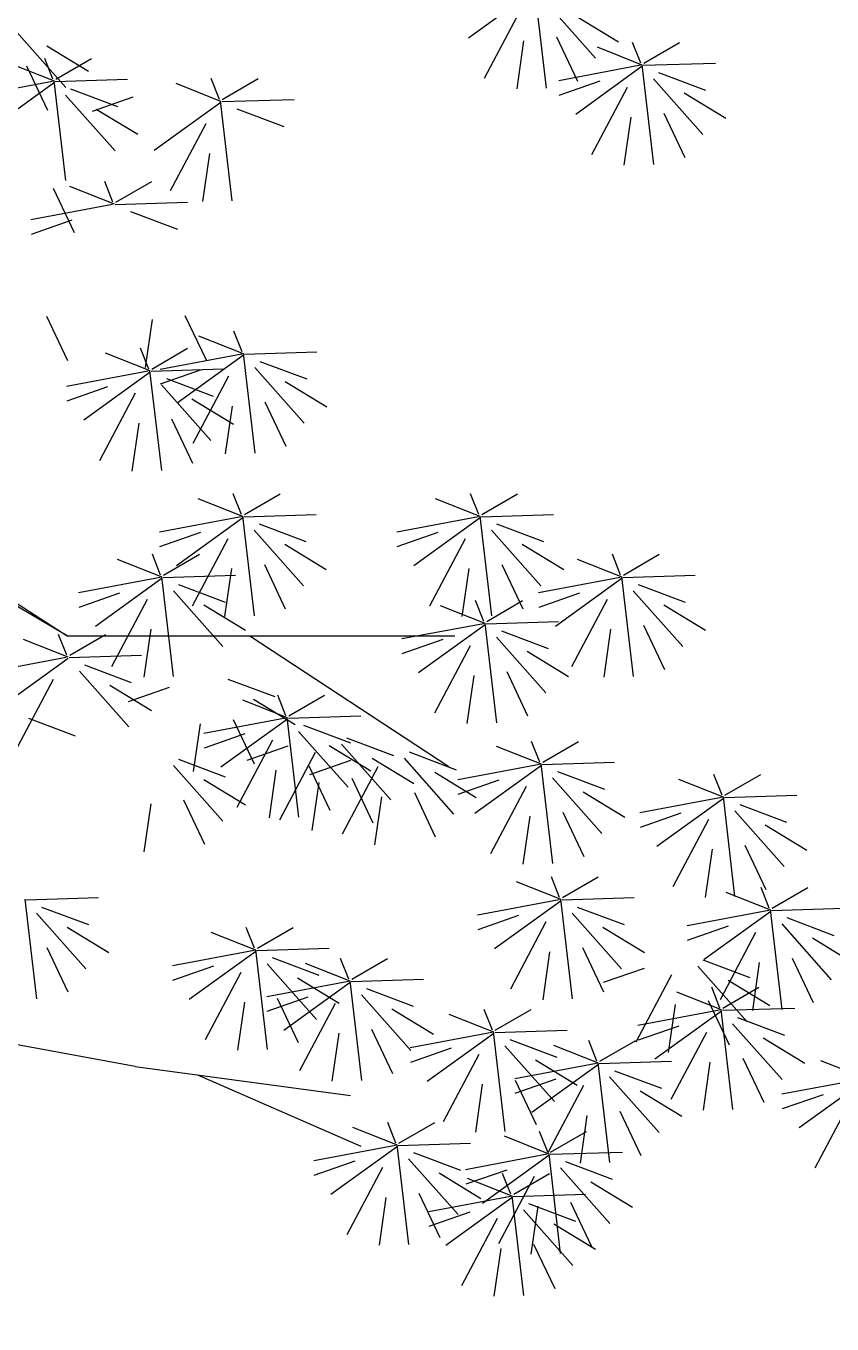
# Model space of a CAD drawing. Header units: metres. Extents: x 563124 to 573994, y 2062953 to 2068466.
# Drawn here: x 569007.215 to 569009.479, y 2065870.835 to 2065874.485 of the extents above; entities that cross this region are included whole.
import ezdxf

# ---------------------------------------------------------------- set-up
doc = ezdxf.new("R2010")
doc.units = ezdxf.units.M
for name, color, linetype in [('1-CAY XANH', 7, 'CONTINUOUS'), ('ghichieudai', 7, 'CONTINUOUS'), ('MATCATDUONG', 8, 'CONTINUOUS')]:
    doc.layers.add(name, color=color, linetype=linetype)

# ---------------------------------------------------------------- blocks, each defined once
blk = doc.blocks.new('ca')
at = {"layer": '1-CAY XANH', "color": 3}
for p, q in [((-14.229, 35.202), (-14.083, 36.449)), ((-14.086, 36.429), (-13.255, 35.829)), ((-14.225, 36.273), (-14.842, 35.577)), ((-14.607, 36.098), (-15.127, 35.781)), ((-13.898, 36.165), (-13.453, 35.324)), ((-7.609, 35.908), (-8.226, 35.213)), ((-15.444, 35.515), (-15.891, 35.775)), ((-15.426, 35.491), (-14.868, 35.713)), ((-15.407, 35.515), (-15.305, 35.775)), ((-14.353, 35.844), (-14.615, 35.291)), ((-13.943, 35.793), (-13.857, 35.194)), ((-7.991, 35.733), (-8.511, 35.417)), ((-8.102, 35.313), (-8.549, 35.573)), ((-8.065, 35.313), (-7.963, 35.573)), ((-15.437, 35.488), (-16.34, 35.516)), ((-15.628, 35.398), (-16.214, 35.177)), ((-15.569, 34.249), (-15.424, 35.495)), ((-15.426, 35.476), (-14.595, 34.875)), ((-15.402, 35.488), (-14.382, 35.296)), ((-8.084, 35.289), (-7.526, 35.511)), ((-7.737, 35.48), (-7.999, 34.927)), ((-15.566, 35.319), (-16.183, 34.623)), ((-15.238, 35.212), (-14.793, 34.37)), ((-14.895, 35.291), (-14.385, 35.113)), ((-10.181, 35.062), (-10.627, 35.322)), ((-10.163, 35.038), (-9.604, 35.26)), ((-10.144, 35.062), (-10.042, 35.322)), ((-8.095, 35.286), (-8.998, 35.314)), ((-8.227, 34.047), (-8.081, 35.293)), ((-8.084, 35.274), (-7.253, 34.673)), ((-8.06, 35.286), (-7.04, 35.094)), ((-15.947, 35.144), (-16.467, 34.827)), ((-10.174, 35.035), (-11.077, 35.063)), ((-10.306, 33.796), (-10.16, 35.043)), ((-9.064, 35.089), (-8.554, 34.911)), ((-8.286, 35.196), (-8.872, 34.975)), ((-8.224, 35.117), (-8.841, 34.421)), ((-15.693, 34.891), (-15.956, 34.337)), ((-10.364, 34.945), (-10.95, 34.725)), ((-10.163, 35.023), (-9.331, 34.423)), ((-8.605, 34.942), (-9.125, 34.626)), ((-15.283, 34.839), (-15.197, 34.24)), ((-9.974, 34.759), (-9.53, 33.918)), ((-10.019, 34.387), (-9.933, 33.787)), ((-8.852, 33.778), (-9.299, 34.038)), ((-8.834, 33.754), (-8.276, 33.976)), ((-8.815, 33.778), (-8.713, 34.038)), ((-8.067, 33.955), (-8.329, 33.401)), ((-8.845, 33.751), (-9.748, 33.779)), ((-8.81, 33.751), (-7.79, 33.559)), ((-9.036, 33.661), (-9.622, 33.441)), ((-8.303, 33.554), (-7.792, 33.376)), ((-9.715, 32.363), (-9.978, 31.809)), ((-9.305, 32.311), (-9.219, 31.712)), ((-7.984, 32.353), (-8.246, 31.8)), ((-10.428, 31.907), (-10.326, 32.167)), ((-10.447, 31.883), (-9.889, 32.104)), ((-9.299, 31.693), (-9.745, 31.953)), ((-9.262, 31.693), (-9.16, 31.953)), ((-10.458, 31.88), (-11.361, 31.908)), ((-10.59, 30.641), (-10.444, 31.887)), ((-10.447, 31.868), (-9.616, 31.267)), ((-10.423, 31.88), (-9.403, 31.688)), ((-9.281, 31.669), (-8.723, 31.891)), ((-10.649, 31.789), (-11.235, 31.569)), ((-10.587, 31.711), (-11.204, 31.015)), ((-9.292, 31.666), (-10.195, 31.694)), ((-9.916, 31.682), (-9.405, 31.505)), ((-9.424, 30.427), (-9.278, 31.673)), ((-9.281, 31.654), (-8.45, 31.053)), ((-9.257, 31.666), (-8.237, 31.474)), ((-10.968, 31.536), (-11.488, 31.219)), ((-10.259, 31.604), (-9.814, 30.762)), ((-9.482, 31.576), (-10.068, 31.356)), ((-9.42, 31.497), (-10.037, 30.802)), ((-8.749, 31.469), (-8.239, 31.291)), ((-9.802, 31.322), (-10.322, 31.006)), ((-9.093, 31.39), (-8.648, 30.548)), ((-10.714, 31.283), (-10.976, 30.729)), ((-10.304, 31.231), (-10.218, 30.632)), ((-9.548, 31.069), (-9.81, 30.515)), ((-9.137, 31.018), (-9.051, 30.418)), ((-13.421, 29.874), (-13.868, 30.134)), ((-13.403, 29.85), (-12.845, 30.072)), ((-13.384, 29.874), (-13.282, 30.134)), ((-10.457, 29.874), (-10.903, 30.134)), ((-10.439, 29.85), (-9.881, 30.072)), ((-10.42, 29.874), (-10.318, 30.134)), ((-13.414, 29.847), (-14.317, 29.875)), ((-13.546, 28.608), (-13.4, 29.855)), ((-13.379, 29.847), (-12.359, 29.655)), ((-10.45, 29.847), (-11.353, 29.875)), ((-10.582, 28.608), (-10.436, 29.855)), ((-10.415, 29.847), (-9.395, 29.655)), ((-13.605, 29.757), (-14.191, 29.537)), ((-13.403, 29.835), (-12.572, 29.235)), ((-10.641, 29.757), (-11.226, 29.537)), ((-10.439, 29.835), (-9.608, 29.235)), ((-13.543, 29.679), (-14.16, 28.983)), ((-13.215, 29.571), (-12.77, 28.73)), ((-12.872, 29.65), (-12.361, 29.472)), ((-10.578, 29.679), (-11.195, 28.983)), ((-10.251, 29.571), (-9.806, 28.73)), ((-9.908, 29.65), (-9.397, 29.472)), ((-15.191, 29.117), (-15.638, 29.378)), ((-15.155, 29.117), (-15.052, 29.378)), ((-13.924, 29.503), (-14.444, 29.187)), ((-10.96, 29.503), (-11.48, 29.187)), ((-9.448, 29.117), (-9.895, 29.378)), ((-9.411, 29.117), (-9.309, 29.378)), ((-15.173, 29.094), (-14.615, 29.315)), ((-13.67, 29.25), (-13.932, 28.697)), ((-13.26, 29.199), (-13.174, 28.599)), ((-10.706, 29.25), (-10.968, 28.697)), ((-10.295, 29.199), (-10.21, 28.599)), ((-9.43, 29.094), (-8.872, 29.315)), ((-15.184, 29.09), (-16.087, 29.118)), ((-15.316, 27.851), (-15.171, 29.098)), ((-15.173, 29.078), (-14.342, 28.478)), ((-15.149, 29.09), (-14.129, 28.898)), ((-9.441, 29.09), (-10.344, 29.118)), ((-9.573, 27.851), (-9.427, 29.098)), ((-9.43, 29.078), (-8.599, 28.478)), ((-9.406, 29.09), (-8.386, 28.898)), ((-15.375, 29), (-15.961, 28.78)), ((-15.313, 28.922), (-15.93, 28.226)), ((-14.642, 28.893), (-14.132, 28.715)), ((-9.632, 29), (-10.218, 28.78)), ((-9.57, 28.922), (-10.187, 28.226)), ((-8.899, 28.893), (-8.389, 28.715)), ((-15.694, 28.747), (-16.214, 28.43)), ((-14.985, 28.814), (-14.54, 27.973)), ((-13.483, 28.539), (-13.929, 28.799)), ((-13.465, 28.515), (-12.907, 28.736)), ((-13.446, 28.539), (-13.344, 28.799)), ((-9.951, 28.747), (-10.471, 28.43)), ((-9.242, 28.814), (-8.797, 27.973)), ((-15.44, 28.493), (-15.703, 27.94)), ((-15.03, 28.442), (-14.944, 27.842)), ((-13.476, 28.511), (-14.379, 28.539)), ((-13.666, 28.421), (-14.252, 28.201)), ((-13.608, 27.272), (-13.462, 28.519)), ((-13.465, 28.499), (-12.633, 27.899)), ((-13.441, 28.511), (-12.421, 28.32)), ((-9.287, 28.442), (-9.201, 27.842)), ((-13.604, 28.343), (-14.221, 27.647)), ((-13.277, 28.235), (-12.832, 27.394)), ((-12.933, 28.314), (-12.423, 28.136)), ((-8.275, 28.116), (-8.721, 28.376)), ((-8.257, 28.092), (-7.699, 28.313)), ((-8.238, 28.116), (-8.136, 28.376)), ((-13.986, 28.168), (-14.506, 27.851)), ((-8.268, 28.089), (-9.171, 28.116)), ((-8.257, 28.077), (-7.426, 27.476)), ((-8.233, 28.089), (-7.213, 27.897)), ((-13.732, 27.914), (-13.994, 27.361)), ((-8.459, 27.998), (-9.044, 27.778)), ((-8.396, 27.92), (-9.013, 27.224)), ((-13.321, 27.863), (-13.235, 27.264)), ((-10.249, 27.82), (-10.835, 27.6)), ((-8.778, 27.745), (-9.298, 27.428)), ((-8.069, 27.812), (-7.624, 26.971)), ((-11.013, 27.359), (-11.459, 27.619)), ((-10.976, 27.359), (-10.874, 27.619)), ((-9.516, 27.713), (-9.006, 27.535)), ((-10.569, 27.567), (-11.089, 27.25)), ((-10.995, 27.335), (-10.436, 27.556)), ((-11.006, 27.332), (-11.909, 27.36)), ((-11.138, 26.093), (-10.992, 27.339)), ((-10.995, 27.32), (-10.163, 26.719)), ((-10.971, 27.332), (-9.951, 27.14)), ((-10.315, 27.313), (-10.577, 26.76)), ((-9.904, 27.262), (-9.818, 26.663)), ((-7.759, 27.331), (-8.345, 27.11)), ((-11.196, 27.242), (-11.782, 27.021)), ((-11.134, 27.163), (-11.751, 26.467)), ((-10.463, 27.135), (-9.953, 26.957)), ((-14.183, 26.78), (-14.629, 27.04)), ((-14.165, 26.756), (-13.607, 26.978)), ((-14.146, 26.78), (-14.044, 27.04)), ((-11.731, 27.086), (-12.317, 26.866)), ((-11.669, 27.007), (-12.286, 26.311)), ((-11.516, 26.988), (-12.036, 26.671)), ((-10.999, 26.979), (-10.488, 26.801)), ((-10.806, 27.056), (-10.362, 26.214)), ((-14.176, 26.753), (-15.079, 26.781)), ((-12.514, 26.908), (-13.1, 26.687)), ((-12.452, 26.829), (-13.069, 26.133)), ((-12.051, 26.832), (-12.571, 26.516)), ((-11.781, 26.801), (-11.27, 26.623)), ((-11.342, 26.9), (-10.897, 26.058)), ((-9.632, 26.819), (-10.218, 26.598)), ((-16.458, 26.367), (-16.905, 26.628)), ((-16.422, 26.367), (-16.32, 26.628)), ((-14.366, 26.663), (-14.952, 26.443)), ((-14.308, 25.514), (-14.162, 26.76)), ((-14.165, 26.741), (-13.333, 26.14)), ((-14.141, 26.753), (-13.121, 26.561)), ((-12.833, 26.654), (-13.353, 26.338)), ((-12.124, 26.722), (-11.679, 25.88)), ((-11.262, 26.735), (-11.524, 26.181)), ((-10.851, 26.683), (-10.765, 26.084)), ((-9.57, 26.74), (-10.187, 26.044)), ((-16.44, 26.344), (-15.882, 26.565)), ((-14.304, 26.584), (-14.921, 25.888)), ((-13.976, 26.477), (-13.532, 25.635)), ((-13.633, 26.556), (-13.123, 26.378)), ((-11.797, 26.579), (-12.059, 26.025)), ((-11.386, 26.528), (-11.3, 25.928)), ((-9.951, 26.565), (-10.471, 26.248)), ((-16.452, 26.34), (-17.354, 26.368)), ((-16.583, 25.101), (-16.438, 26.348)), ((-16.44, 26.328), (-15.609, 25.728)), ((-16.416, 26.34), (-15.396, 26.148)), ((-14.686, 26.409), (-15.206, 26.093)), ((-12.579, 26.401), (-12.841, 25.847)), ((-12.169, 26.349), (-12.083, 25.75)), ((-9.697, 26.312), (-9.96, 25.758)), ((-16.642, 26.25), (-17.228, 26.03)), ((-16.58, 26.172), (-17.197, 25.476)), ((-15.909, 26.143), (-15.399, 25.965)), ((-14.432, 26.156), (-14.694, 25.602)), ((-9.287, 26.26), (-9.201, 25.661)), ((-16.961, 25.997), (-17.481, 25.68)), ((-16.252, 26.064), (-15.807, 25.223)), ((-14.021, 26.105), (-13.935, 25.505)), ((-16.708, 25.743), (-16.97, 25.19)), ((-16.297, 25.692), (-16.211, 25.092)), ((-14.43, 25.088), (-14.876, 25.349)), ((-14.393, 25.088), (-14.291, 25.349)), ((-17.048, 24.955), (-17.494, 25.215)), ((-17.03, 24.931), (-16.471, 25.152)), ((-17.011, 24.955), (-16.909, 25.215)), ((-14.412, 25.065), (-13.854, 25.286)), ((-14.423, 25.061), (-15.326, 25.089)), ((-14.555, 23.822), (-14.409, 25.069)), ((-14.412, 25.049), (-13.58, 24.449)), ((-14.388, 25.061), (-13.368, 24.869)), ((-7.733, 25.061), (-8.636, 25.089)), ((-7.865, 23.822), (-7.719, 25.069)), ((-17.041, 24.928), (-17.944, 24.956)), ((-17.231, 24.838), (-17.817, 24.617)), ((-17.173, 23.689), (-17.027, 24.935)), ((-17.03, 24.916), (-16.198, 24.315)), ((-17.005, 24.928), (-15.985, 24.736)), ((-14.613, 24.971), (-15.199, 24.751)), ((-14.551, 24.893), (-15.168, 24.197)), ((-13.88, 24.864), (-13.37, 24.686)), ((-7.923, 24.971), (-8.509, 24.751)), ((-7.861, 24.893), (-8.478, 24.197)), ((-17.169, 24.759), (-17.786, 24.063)), ((-16.498, 24.731), (-15.988, 24.553)), ((-14.933, 24.718), (-15.453, 24.401)), ((-14.223, 24.785), (-13.779, 23.944)), ((-10.619, 24.456), (-11.065, 24.716)), ((-10.601, 24.433), (-10.043, 24.654)), ((-10.582, 24.456), (-10.48, 24.716)), ((-8.243, 24.718), (-8.763, 24.401)), ((-17.55, 24.584), (-18.071, 24.267)), ((-16.841, 24.652), (-16.397, 23.81)), ((-17.297, 24.331), (-17.559, 23.777)), ((-14.679, 24.464), (-14.941, 23.911)), ((-14.268, 24.413), (-14.182, 23.813)), ((-10.612, 24.429), (-11.515, 24.457)), ((-10.802, 24.339), (-11.388, 24.119)), ((-10.744, 23.19), (-10.598, 24.437)), ((-10.601, 24.417), (-9.769, 23.817)), ((-10.577, 24.429), (-9.557, 24.237)), ((-7.989, 24.464), (-8.251, 23.911)), ((-16.886, 24.279), (-16.8, 23.68)), ((-16.181, 24.311), (-16.767, 24.091)), ((-16.119, 24.233), (-16.736, 23.537)), ((-15.448, 24.204), (-14.938, 24.026)), ((-11.797, 24.068), (-12.243, 24.329)), ((-11.779, 24.045), (-11.221, 24.266)), ((-11.76, 24.068), (-11.658, 24.329)), ((-10.74, 24.261), (-11.357, 23.565)), ((-10.069, 24.232), (-9.559, 24.054)), ((-16.5, 24.058), (-17.02, 23.741)), ((-15.791, 24.125), (-15.346, 23.284)), ((-11.79, 24.041), (-12.693, 24.069)), ((-11.922, 22.802), (-11.776, 24.049)), ((-11.779, 24.029), (-10.948, 23.429)), ((-11.755, 24.041), (-10.735, 23.85)), ((-11.122, 24.086), (-11.642, 23.769)), ((-10.413, 24.153), (-9.968, 23.312)), ((-16.433, 23.708), (-16.879, 23.969)), ((-16.415, 23.685), (-15.857, 23.906)), ((-16.396, 23.708), (-16.294, 23.969)), ((-11.981, 23.951), (-12.566, 23.731)), ((-11.918, 23.873), (-12.535, 23.177)), ((-11.248, 23.844), (-10.737, 23.666)), ((-16.426, 23.681), (-17.329, 23.709)), ((-16.558, 22.442), (-16.412, 23.689)), ((-16.247, 23.804), (-16.509, 23.251)), ((-16.391, 23.681), (-15.371, 23.49)), ((-15.836, 23.753), (-15.75, 23.154)), ((-13.59, 23.431), (-14.036, 23.692)), ((-13.553, 23.431), (-13.451, 23.692)), ((-12.3, 23.698), (-12.82, 23.381)), ((-11.591, 23.765), (-11.146, 22.924)), ((-10.868, 23.832), (-11.13, 23.279)), ((-10.457, 23.781), (-10.371, 23.181)), ((-16.616, 23.591), (-17.202, 23.371)), ((-16.415, 23.669), (-15.583, 23.069)), ((-13.572, 23.408), (-13.014, 23.629)), ((-16.554, 23.513), (-17.171, 22.817)), ((-16.227, 23.405), (-15.782, 22.564)), ((-15.883, 23.484), (-15.373, 23.306)), ((-13.583, 23.404), (-14.486, 23.432)), ((-13.715, 22.165), (-13.569, 23.412)), ((-13.572, 23.392), (-12.741, 22.792)), ((-13.548, 23.404), (-12.528, 23.213)), ((-12.046, 23.444), (-12.308, 22.891)), ((-11.635, 23.393), (-11.55, 22.794)), ((-16.936, 23.338), (-17.456, 23.021)), ((-14.896, 23.044), (-15.343, 23.304)), ((-14.878, 23.02), (-14.32, 23.241)), ((-14.859, 23.044), (-14.757, 23.304)), ((-13.773, 23.314), (-14.359, 23.094)), ((-13.711, 23.236), (-14.328, 22.54)), ((-13.04, 23.207), (-12.53, 23.029)), ((-18.214, 22.827), (-17.656, 23.048)), ((-16.682, 23.084), (-16.944, 22.531)), ((-16.271, 23.033), (-16.185, 22.434)), ((-14.889, 23.017), (-15.792, 23.044)), ((-14.093, 23.061), (-14.613, 22.744)), ((-13.384, 23.128), (-12.939, 22.287)), ((-15.08, 22.926), (-15.666, 22.706)), ((-15.021, 21.778), (-14.875, 23.024)), ((-14.878, 23.005), (-14.047, 22.404)), ((-14.854, 23.017), (-13.834, 22.825)), ((-9.871, 22.873), (-11.909, 21.981)), ((-18.214, 22.812), (-17.383, 22.211)), ((-18.19, 22.824), (-17.17, 22.632)), ((-15.018, 22.848), (-15.635, 22.152)), ((-14.69, 22.741), (-14.245, 21.899)), ((-14.347, 22.819), (-13.836, 22.642)), ((-13.839, 22.807), (-14.101, 22.254)), ((-13.428, 22.756), (-13.342, 22.157)), ((-18.026, 22.548), (-17.581, 21.706)), ((-17.683, 22.626), (-17.172, 22.449)), ((-15.399, 22.673), (-15.919, 22.356)), ((-15.145, 22.42), (-15.407, 21.866)), ((-14.735, 22.368), (-14.649, 21.769)), ((-12.386, 22.019), (-12.833, 22.279)), ((-12.349, 22.019), (-12.247, 22.279)), ((-14.281, 21.908), (-14.728, 22.168)), ((-14.263, 21.884), (-13.705, 22.106)), ((-14.245, 21.908), (-14.142, 22.168)), ((-12.368, 21.995), (-11.81, 22.217)), ((-14.275, 21.881), (-15.177, 21.909)), ((-12.379, 21.992), (-13.282, 22.02)), ((-12.57, 21.902), (-13.156, 21.681)), ((-12.511, 20.753), (-12.365, 21.999)), ((-12.368, 21.98), (-11.537, 21.379)), ((-12.344, 21.992), (-11.324, 21.8)), ((-14.465, 21.791), (-15.051, 21.571)), ((-14.406, 20.642), (-14.261, 21.888)), ((-14.263, 21.869), (-13.432, 21.268)), ((-14.239, 21.881), (-13.219, 21.689)), ((-12.508, 21.823), (-13.125, 21.127)), ((-11.837, 21.795), (-11.326, 21.617)), ((-14.403, 21.712), (-15.02, 21.017)), ((-13.82, 21.382), (-14.267, 21.642)), ((-14.075, 21.605), (-13.63, 20.764)), ((-13.802, 21.358), (-13.244, 21.579)), ((-13.784, 21.382), (-13.681, 21.642)), ((-13.732, 21.684), (-13.222, 21.506)), ((-12.889, 21.648), (-13.409, 21.331)), ((-12.18, 21.716), (-11.735, 20.874)), ((-14.784, 21.537), (-15.304, 21.221)), ((-14.531, 21.284), (-14.793, 20.731)), ((-13.813, 21.355), (-14.716, 21.383)), ((-14.004, 21.265), (-14.59, 21.044)), ((-13.945, 20.116), (-13.8, 21.362)), ((-13.802, 21.343), (-12.971, 20.742)), ((-13.778, 21.355), (-12.758, 21.163)), ((-12.635, 21.395), (-12.897, 20.841)), ((-12.225, 21.343), (-12.139, 20.744)), ((-13.942, 21.186), (-14.559, 20.49)), ((-14.12, 21.233), (-14.034, 20.633)), ((-13.271, 21.158), (-12.761, 20.98)), ((-14.323, 21.011), (-14.843, 20.694)), ((-13.614, 21.079), (-13.169, 20.237)), ((-14.069, 20.758), (-14.332, 20.204)), ((-13.659, 20.706), (-13.573, 20.107))]:
    blk.add_line(p, q, dxfattribs=at)
at = {"layer": '1-CAY XANH', "color": 17}
for p, q in [((-0.601, 33.28), (-8.244, 28.361)), ((-8.244, 28.361), (-0.61, 32.847)), ((-8.244, 28.361), (-13.085, 28.361)), ((-10.524, 28.361), (-13.008, 26.727)), ((-9.091, 22.978), (-6.248, 23.504)), ((-9.091, 22.978), (-11.781, 22.618))]:
    blk.add_line(p, q, dxfattribs=at)

msp = doc.modelspace()

# ---------------------------------------------------------------- wipeouts: each hides what was drawn before it
msp.add_wipeout([(568538.5548, 2065837.1158), (569134.3908, 2065836.3611), (569131.1932, 2065953.8252), (568779.0042, 2065956.6832), (568600.6017, 2065960.3155)]).dxf.layer = 'ghichieudai'

# ---------------------------------------------------------------- next in the draw order: block references
at = {"layer": 'MATCATDUONG', "color": 3, "linetype": 'Continuous', "extrusion": (3.31378e-12, 1.1371e-08, 1), "xscale": -0.2249999999767169, "yscale": 0.2250000000931325, "zscale": 0.2250000000000005}
msp.add_blockref('ca', (569005.4755, 2065866.3894, 0.0235), dxfattribs=at)

doc.saveas('drawing.dxf')
